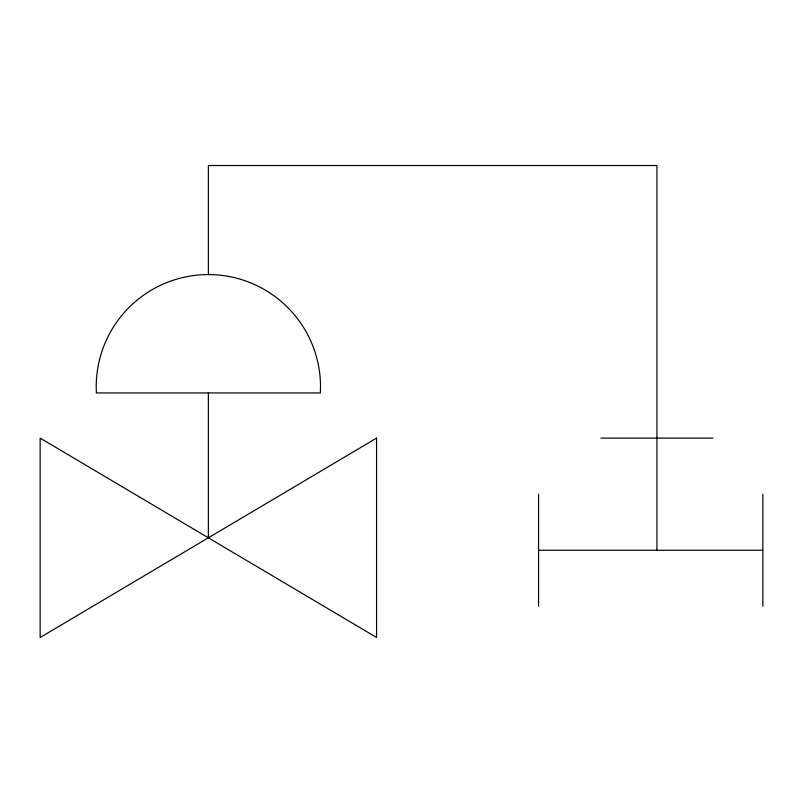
<?xml version="1.0" encoding="UTF-8"?>
<svg xmlns="http://www.w3.org/2000/svg" width="803" height="803" viewBox="0 0 803 803"><rect width="100%" height="100%" fill="white"/><g stroke="black" fill="none" stroke-linecap="round" stroke-linejoin="round"><path stroke-width="1.2" d="M208.368 274.576A112.139 112.139 0 0 1 320.327 392.948L96.4 392.948A112.139 112.139 0 0 1 208.368 274.576L208.368 165.518L656.934 165.518L656.934 550.266M600.865 438.117L713.004 438.117M538.562 550.266L762.85 550.266M762.85 494.186L762.85 606.335M538.562 494.186L538.562 606.335M208.368 392.948L208.368 537.799M376.577 438.117L40.15 637.482L40.15 438.117L376.577 637.482L376.577 438.117"/></g></svg>
